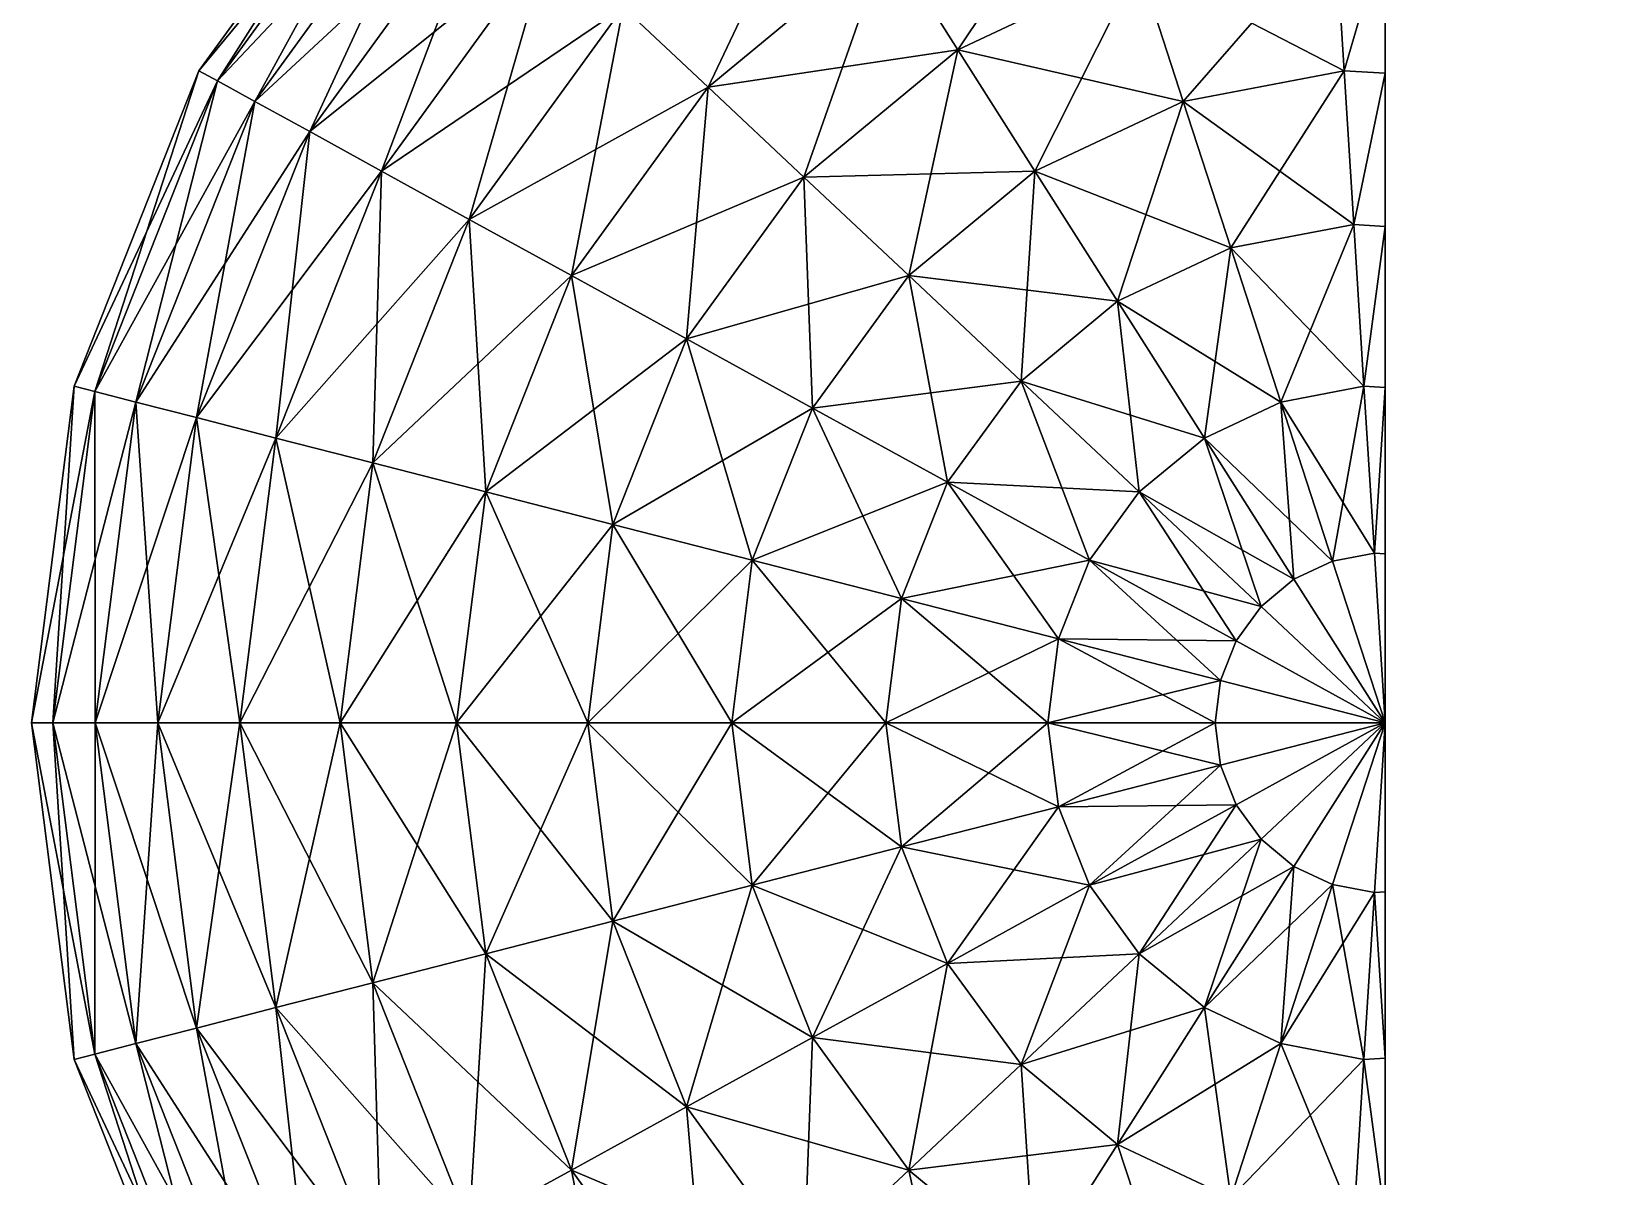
# Model space of a CAD drawing. Extents: x -50 to 50, y -156 to 3.
# Drawn here: x -49.97 to -32.56, y -46.79 to -34.13 of the extents above; entities that cross this region are included whole.
import ezdxf

# ---------------------------------------------------------------- set-up
doc = ezdxf.new("R2010")
doc.units = 0
doc.linetypes.add('SOLIDLINE', pattern=[0])
doc.layers.add('hull__2', color=14, linetype='SOLIDLINE')
doc.layers.add('polysurface8_polysurface11__2', color=14, linetype='SOLIDLINE')

msp = doc.modelspace()

# ---------------------------------------------------------------- linework, layer by layer
at = {"layer": 'hull__2', "color": 14}
for points in [[(-30, -144, 40), (-30, -6, 40), (-35, 0, 40), (-35, -150, 40)], [(35, 0), (35, -150), (-35, -150), (-35, 0)], [(-35, -150), (-35, -69.3826, 4.62588), (-35, -14.1605, 4.62588), (-35, 0)], [(-35, -69.3826, 36), (-35, -150, 40), (-35, 0, 40), (-35, -14.1605, 36)]]:
    msp.add_3dface(points, dxfattribs=at)
at = {"layer": 'polysurface8_polysurface11__2', "color": 14}
for points in [[(-35, -14.1605, 36), (-35, -41.7716, 35.3129), (-35, -69.3825, 36)], [(-35, -14.1605, 36), (-35, -39.9027, 35.1947), (-35, -41.7716, 35.3129)], [(-35, -14.1605, 36), (-35, -38.0633, 34.8417), (-35, -39.9027, 35.1947)], [(-35, -14.1605, 36), (-35, -36.2824, 34.2596), (-35, -38.0633, 34.8417)], [(-35, -14.1605, 36), (-35, -34.5881, 33.4575), (-35, -36.2824, 34.2596)], [(-35, -14.1605, 36), (-35, -33.007, 32.4482), (-35, -34.5881, 33.4575)], [(-35, -14.1605, 4.62594), (-35, -34.5881, 7.16834), (-35, -33.007, 8.17769)], [(-35, -14.1605, 4.62594), (-35, -36.2824, 6.3663), (-35, -34.5881, 7.16834)], [(-35, -14.1605, 4.62594), (-35, -38.0633, 5.7842), (-35, -36.2824, 6.3663)], [(-35, -41.7716, 5.31294), (-35, -14.1605, 4.62594), (-35, -69.3825, 4.62594)], [(-35, -39.9027, 5.43122), (-35, -14.1605, 4.62594), (-35, -41.7716, 5.31294)], [(-35, -38.0633, 5.7842), (-35, -14.1605, 4.62594), (-35, -39.9027, 5.43122)], [(-45.913, -31.5236, 19.3711), (-47.9118, -34.6733, 17.5022), (-48.1187, -34.5595, 19.3711)], [(-48.1187, -34.5595, 19.3711), (-45.913, -31.5236, 21.2548), (-45.913, -31.5236, 19.3711)], [(-48.1187, -34.5595, 21.2548), (-45.913, -31.5236, 21.2548), (-48.1187, -34.5595, 19.3711)], [(-48.1187, -34.5595, 21.2548), (-45.7409, -31.6852, 23.1237), (-45.913, -31.5236, 21.2548)], [(-47.9118, -34.6733, 17.5022), (-45.913, -31.5236, 19.3711), (-45.7409, -31.6852, 17.5022)], [(-47.9118, -34.6733, 23.1237), (-45.7409, -31.6852, 23.1237), (-48.1187, -34.5595, 21.2548)], [(-45.7409, -31.6852, 17.5022), (-47.5013, -34.899, 15.6777), (-47.9118, -34.6733, 17.5022)], [(-47.9118, -34.6733, 23.1237), (-45.3994, -32.0059, 24.9482), (-45.7409, -31.6852, 23.1237)], [(-47.5013, -34.899, 15.6777), (-45.7409, -31.6852, 17.5022), (-45.3994, -32.0059, 15.6777)], [(-47.5013, -34.899, 24.9482), (-45.3994, -32.0059, 24.9482), (-47.9118, -34.6733, 23.1237)], [(-45.3994, -32.0059, 15.6777), (-46.8936, -35.233, 13.9263), (-47.5013, -34.899, 15.6777)], [(-47.5013, -34.899, 24.9482), (-44.8939, -32.4806, 26.6996), (-45.3994, -32.0059, 24.9482)], [(-46.8936, -35.233, 13.9263), (-45.3994, -32.0059, 15.6777), (-44.8939, -32.4806, 13.9263)], [(-41.1929, -32.0131, 10.7516), (-42.4852, -34.7425, 9.37842), (-43.4252, -33.8598, 10.7516)], [(-42.4852, -34.7425, 9.37842), (-41.1929, -32.0131, 10.7516), (-40.502, -33.1018, 9.37842)], [(-38.1731, -32.0059, 9.37842), (-39.7243, -34.3273, 8.17769), (-40.502, -33.1018, 9.37842)], [(-39.7243, -34.3273, 8.17769), (-38.1731, -32.0059, 9.37842), (-37.7245, -33.3863, 8.17769)], [(-46.8936, -35.233, 26.6996), (-44.8939, -32.4806, 26.6996), (-47.5013, -34.899, 24.9482)], [(-44.8939, -32.4806, 13.9263), (-46.0984, -35.6702, 12.2755), (-46.8936, -35.233, 13.9263)], [(-46.8936, -35.233, 26.6996), (-44.2323, -33.1018, 28.3503), (-44.8939, -32.4806, 26.6996)], [(-46.0984, -35.6702, 12.2755), (-44.8939, -32.4806, 13.9263), (-44.2323, -33.1018, 12.2755)], [(-37.7245, -33.3863, 32.4482), (-35.4537, -34.5595, 33.4575), (-35.5536, -32.9722, 32.4482)], [(-35.5536, -32.9722, 8.17769), (-37.2331, -34.899, 7.16834), (-37.7245, -33.3863, 8.17769)], [(-37.2331, -34.899, 7.16834), (-35.5536, -32.9722, 8.17769), (-35.4537, -34.5595, 7.16834)], [(-35.4537, -34.5595, 33.4575), (-35, -33.007, 32.4482), (-35.5536, -32.9722, 32.4482)], [(-35, -33.007, 8.17769), (-35.4537, -34.5595, 7.16834), (-35.5536, -32.9722, 8.17769)], [(-35.4537, -34.5595, 33.4575), (-35, -34.5881, 33.4575), (-35, -33.007, 32.4482)], [(-35.4537, -34.5595, 7.16834), (-35, -33.007, 8.17769), (-35, -34.5881, 7.16834)], [(-46.0984, -35.6702, 28.3503), (-44.2323, -33.1018, 28.3503), (-46.8936, -35.233, 26.6996)], [(-44.2323, -33.1018, 12.2755), (-45.1281, -36.2036, 10.7516), (-46.0984, -35.6702, 12.2755)], [(-46.0984, -35.6702, 28.3503), (-43.4252, -33.8598, 29.8743), (-44.2323, -33.1018, 28.3503)], [(-45.1281, -36.2036, 10.7516), (-44.2323, -33.1018, 12.2755), (-43.4252, -33.8598, 10.7516)], [(-42.4852, -34.7425, 31.2475), (-40.502, -33.1018, 31.2475), (-43.4252, -33.8598, 29.8743)], [(-40.502, -33.1018, 9.37842), (-41.4272, -35.7361, 8.17769), (-42.4852, -34.7425, 9.37842)], [(-42.4852, -34.7425, 31.2475), (-39.7243, -34.3273, 32.4482), (-40.502, -33.1018, 31.2475)], [(-41.4272, -35.7361, 8.17769), (-40.502, -33.1018, 9.37842), (-39.7243, -34.3273, 8.17769)], [(-39.7243, -34.3273, 32.4482), (-37.7245, -33.3863, 32.4482), (-40.502, -33.1018, 31.2475)], [(-39.7243, -34.3273, 32.4482), (-37.2331, -34.899, 33.4575), (-37.7245, -33.3863, 32.4482)], [(-37.7245, -33.3863, 8.17769), (-38.8721, -35.6702, 7.16834), (-39.7243, -34.3273, 8.17769)], [(-38.8721, -35.6702, 7.16834), (-37.7245, -33.3863, 8.17769), (-37.2331, -34.899, 7.16834)], [(-37.2331, -34.899, 33.4575), (-35.4537, -34.5595, 33.4575), (-37.7245, -33.3863, 32.4482)], [(-45.1281, -36.2036, 29.8743), (-43.4252, -33.8598, 29.8743), (-46.0984, -35.6702, 28.3503)], [(-43.4252, -33.8598, 10.7516), (-43.9981, -36.8248, 9.37842), (-45.1281, -36.2036, 10.7516)], [(-45.1281, -36.2036, 29.8743), (-42.4852, -34.7425, 31.2475), (-43.4252, -33.8598, 29.8743)], [(-43.9981, -36.8248, 9.37842), (-43.4252, -33.8598, 10.7516), (-42.4852, -34.7425, 9.37842)], [(-41.4272, -35.7361, 32.4482), (-39.7243, -34.3273, 32.4482), (-42.4852, -34.7425, 31.2475)], [(-41.4272, -35.7361, 32.4482), (-38.8721, -35.6702, 33.4575), (-39.7243, -34.3273, 32.4482)], [(-39.7243, -34.3273, 8.17769), (-40.2678, -36.8248, 7.16834), (-41.4272, -35.7361, 8.17769)], [(-40.2678, -36.8248, 7.16834), (-39.7243, -34.3273, 8.17769), (-38.8721, -35.6702, 7.16834)], [(-38.8721, -35.6702, 33.4575), (-37.2331, -34.899, 33.4575), (-39.7243, -34.3273, 32.4482)], [(-48.1187, -34.5595, 19.3711), (-49.2714, -38.1073, 17.5022), (-49.5001, -38.0486, 19.3711)], [(-49.5001, -38.0486, 19.3711), (-48.1187, -34.5595, 21.2548), (-48.1187, -34.5595, 19.3711)], [(-49.5001, -38.0486, 21.2548), (-48.1187, -34.5595, 21.2548), (-49.5001, -38.0486, 19.3711)], [(-49.5001, -38.0486, 21.2548), (-47.9118, -34.6733, 23.1237), (-48.1187, -34.5595, 21.2548)], [(-49.2714, -38.1073, 17.5022), (-48.1187, -34.5595, 19.3711), (-47.9118, -34.6733, 17.5022)], [(-37.2331, -34.899, 33.4575), (-35.3467, -36.2606, 34.2596), (-35.4537, -34.5595, 33.4575)], [(-35.4537, -34.5595, 7.16834), (-36.7064, -36.52, 6.3663), (-37.2331, -34.899, 7.16834)], [(-36.7064, -36.52, 6.3663), (-35.4537, -34.5595, 7.16834), (-35.3467, -36.2606, 6.3663)], [(-35.3467, -36.2606, 34.2596), (-35, -34.5881, 33.4575), (-35.4537, -34.5595, 33.4575)], [(-35, -34.5881, 7.16834), (-35.3467, -36.2606, 6.3663), (-35.4537, -34.5595, 7.16834)], [(-35.3467, -36.2606, 34.2596), (-35, -36.2824, 34.2596), (-35, -34.5881, 33.4575)], [(-35.3467, -36.2606, 6.3663), (-35, -34.5881, 7.16834), (-35, -36.2824, 6.3663)], [(-49.2714, -38.1073, 23.1237), (-47.9118, -34.6733, 23.1237), (-49.5001, -38.0486, 21.2548)], [(-47.9118, -34.6733, 17.5022), (-48.8177, -38.2238, 15.6777), (-49.2714, -38.1073, 17.5022)], [(-49.2714, -38.1073, 23.1237), (-47.5013, -34.899, 24.9482), (-47.9118, -34.6733, 23.1237)], [(-48.8177, -38.2238, 15.6777), (-47.9118, -34.6733, 17.5022), (-47.5013, -34.899, 15.6777)], [(-43.9981, -36.8248, 31.2475), (-42.4852, -34.7425, 31.2475), (-45.1281, -36.2036, 29.8743)], [(-42.4852, -34.7425, 9.37842), (-42.7262, -37.5241, 8.17769), (-43.9981, -36.8248, 9.37842)], [(-43.9981, -36.8248, 31.2475), (-41.4272, -35.7361, 32.4482), (-42.4852, -34.7425, 31.2475)], [(-42.7262, -37.5241, 8.17769), (-42.4852, -34.7425, 9.37842), (-41.4272, -35.7361, 8.17769)], [(-48.8177, -38.2238, 24.9482), (-47.5013, -34.899, 24.9482), (-49.2714, -38.1073, 23.1237)], [(-47.5013, -34.899, 15.6777), (-48.146, -38.3963, 13.9263), (-48.8177, -38.2238, 15.6777)], [(-48.8177, -38.2238, 24.9482), (-46.8936, -35.233, 26.6996), (-47.5013, -34.899, 24.9482)], [(-48.146, -38.3963, 13.9263), (-47.5013, -34.899, 15.6777), (-46.8936, -35.233, 13.9263)], [(-38.8721, -35.6702, 33.4575), (-36.7064, -36.52, 34.2596), (-37.2331, -34.899, 33.4575)], [(-37.2331, -34.899, 7.16834), (-37.9588, -37.1093, 6.3663), (-38.8721, -35.6702, 7.16834)], [(-37.9588, -37.1093, 6.3663), (-37.2331, -34.899, 7.16834), (-36.7064, -36.52, 6.3663)], [(-36.7064, -36.52, 34.2596), (-35.3467, -36.2606, 34.2596), (-37.2331, -34.899, 33.4575)], [(-48.146, -38.3963, 26.6996), (-46.8936, -35.233, 26.6996), (-48.8177, -38.2238, 24.9482)], [(-46.8936, -35.233, 13.9263), (-47.267, -38.6219, 12.2755), (-48.146, -38.3963, 13.9263)], [(-48.146, -38.3963, 26.6996), (-46.0984, -35.6702, 28.3503), (-46.8936, -35.233, 26.6996)], [(-47.267, -38.6219, 12.2755), (-46.8936, -35.233, 13.9263), (-46.0984, -35.6702, 12.2755)], [(-47.267, -38.6219, 28.3503), (-46.0984, -35.6702, 28.3503), (-48.146, -38.3963, 26.6996)], [(-46.0984, -35.6702, 12.2755), (-46.1946, -38.8973, 10.7516), (-47.267, -38.6219, 12.2755)], [(-47.267, -38.6219, 28.3503), (-45.1281, -36.2036, 29.8743), (-46.0984, -35.6702, 28.3503)], [(-46.1946, -38.8973, 10.7516), (-46.0984, -35.6702, 12.2755), (-45.1281, -36.2036, 10.7516)], [(-40.2678, -36.8248, 33.4575), (-38.8721, -35.6702, 33.4575), (-41.4272, -35.7361, 32.4482)], [(-40.2678, -36.8248, 33.4575), (-37.9588, -37.1093, 34.2596), (-38.8721, -35.6702, 33.4575)], [(-38.8721, -35.6702, 7.16834), (-39.0253, -37.9916, 6.3663), (-40.2678, -36.8248, 7.16834)], [(-39.0253, -37.9916, 6.3663), (-38.8721, -35.6702, 7.16834), (-37.9588, -37.1093, 6.3663)], [(-37.9588, -37.1093, 34.2596), (-36.7064, -36.52, 34.2596), (-38.8721, -35.6702, 33.4575)], [(-42.7262, -37.5241, 32.4482), (-41.4272, -35.7361, 32.4482), (-43.9981, -36.8248, 31.2475)], [(-42.7262, -37.5241, 32.4482), (-40.2678, -36.8248, 33.4575), (-41.4272, -35.7361, 32.4482)], [(-41.4272, -35.7361, 8.17769), (-41.3325, -38.2903, 7.16834), (-42.7262, -37.5241, 8.17769)], [(-41.3325, -38.2903, 7.16834), (-41.4272, -35.7361, 8.17769), (-40.2678, -36.8248, 7.16834)], [(-46.1946, -38.8973, 29.8743), (-45.1281, -36.2036, 29.8743), (-47.267, -38.6219, 28.3503)], [(-45.1281, -36.2036, 10.7516), (-44.9456, -39.218, 9.37842), (-46.1946, -38.8973, 10.7516)], [(-46.1946, -38.8973, 29.8743), (-43.9981, -36.8248, 31.2475), (-45.1281, -36.2036, 29.8743)], [(-44.9456, -39.218, 9.37842), (-45.1281, -36.2036, 10.7516), (-43.9981, -36.8248, 9.37842)], [(-36.7064, -36.52, 34.2596), (-35.2342, -38.0486, 34.8417), (-35.3467, -36.2606, 34.2596)], [(-35.3467, -36.2606, 6.3663), (-36.1527, -38.2238, 5.7842), (-36.7064, -36.52, 6.3663)], [(-36.1527, -38.2238, 5.7842), (-35.3467, -36.2606, 6.3663), (-35.2342, -38.0486, 5.7842)], [(-35.2342, -38.0486, 34.8417), (-35, -36.2824, 34.2596), (-35.3467, -36.2606, 34.2596)], [(-35, -36.2824, 6.3663), (-35.2342, -38.0486, 5.7842), (-35.3467, -36.2606, 6.3663)], [(-35.2342, -38.0486, 34.8417), (-35, -38.0633, 34.8417), (-35, -36.2824, 34.2596)], [(-35.2342, -38.0486, 5.7842), (-35, -36.2824, 6.3663), (-35, -38.0633, 5.7842)], [(-37.9588, -37.1093, 34.2596), (-36.1527, -38.2238, 34.8417), (-36.7064, -36.52, 34.2596)], [(-36.7064, -36.52, 6.3663), (-36.9988, -38.6219, 5.7842), (-37.9588, -37.1093, 6.3663)], [(-36.9988, -38.6219, 5.7842), (-36.7064, -36.52, 6.3663), (-36.1527, -38.2238, 5.7842)], [(-36.1527, -38.2238, 34.8417), (-35.2342, -38.0486, 34.8417), (-36.7064, -36.52, 34.2596)], [(-44.9456, -39.218, 31.2475), (-43.9981, -36.8248, 31.2475), (-46.1946, -38.8973, 29.8743)], [(-43.9981, -36.8248, 9.37842), (-43.5398, -39.5789, 8.17769), (-44.9456, -39.218, 9.37842)], [(-44.9456, -39.218, 31.2475), (-42.7262, -37.5241, 32.4482), (-43.9981, -36.8248, 31.2475)], [(-43.5398, -39.5789, 8.17769), (-43.9981, -36.8248, 9.37842), (-42.7262, -37.5241, 8.17769)], [(-41.3325, -38.2903, 33.4575), (-40.2678, -36.8248, 33.4575), (-42.7262, -37.5241, 32.4482)], [(-41.3325, -38.2903, 33.4575), (-39.0253, -37.9916, 34.2596), (-40.2678, -36.8248, 33.4575)], [(-40.2678, -36.8248, 7.16834), (-39.8389, -39.1114, 6.3663), (-41.3325, -38.2903, 7.16834)], [(-39.8389, -39.1114, 6.3663), (-40.2678, -36.8248, 7.16834), (-39.0253, -37.9916, 6.3663)], [(-39.0253, -37.9916, 34.2596), (-37.9588, -37.1093, 34.2596), (-40.2678, -36.8248, 33.4575)], [(-39.0253, -37.9916, 34.2596), (-36.9988, -38.6219, 34.8417), (-37.9588, -37.1093, 34.2596)], [(-37.9588, -37.1093, 6.3663), (-37.7193, -39.218, 5.7842), (-39.0253, -37.9916, 6.3663)], [(-37.7193, -39.218, 5.7842), (-37.9588, -37.1093, 6.3663), (-36.9988, -38.6219, 5.7842)], [(-36.9988, -38.6219, 34.8417), (-36.1527, -38.2238, 34.8417), (-37.9588, -37.1093, 34.2596)], [(-43.5398, -39.5789, 32.4482), (-42.7262, -37.5241, 32.4482), (-44.9456, -39.218, 31.2475)], [(-43.5398, -39.5789, 32.4482), (-41.3325, -38.2903, 33.4575), (-42.7262, -37.5241, 32.4482)], [(-42.7262, -37.5241, 8.17769), (-41.9993, -39.9745, 7.16834), (-43.5398, -39.5789, 8.17769)], [(-41.9993, -39.9745, 7.16834), (-42.7262, -37.5241, 8.17769), (-41.3325, -38.2903, 7.16834)], [(-49.5001, -38.0486, 19.3711), (-49.7343, -41.7716, 17.5022), (-49.9704, -41.7716, 19.3711)], [(-49.9704, -41.7716, 19.3711), (-49.5001, -38.0486, 21.2548), (-49.5001, -38.0486, 19.3711)], [(-49.9704, -41.7716, 21.2548), (-49.5001, -38.0486, 21.2548), (-49.9704, -41.7716, 19.3711)], [(-49.9704, -41.7716, 21.2548), (-49.2714, -38.1073, 23.1237), (-49.5001, -38.0486, 21.2548)], [(-49.7343, -41.7716, 23.1237), (-49.2714, -38.1073, 23.1237), (-49.9704, -41.7716, 21.2548)], [(-49.7343, -41.7716, 17.5022), (-49.5001, -38.0486, 19.3711), (-49.2714, -38.1073, 17.5022)], [(-49.2714, -38.1073, 17.5022), (-49.2658, -41.7716, 15.6777), (-49.7343, -41.7716, 17.5022)], [(-49.7343, -41.7716, 23.1237), (-48.8177, -38.2238, 24.9482), (-49.2714, -38.1073, 23.1237)], [(-49.2658, -41.7716, 15.6777), (-49.2714, -38.1073, 17.5022), (-48.8177, -38.2238, 15.6777)], [(-39.8389, -39.1114, 34.2596), (-39.0253, -37.9916, 34.2596), (-41.3325, -38.2903, 33.4575)], [(-39.8389, -39.1114, 34.2596), (-37.7193, -39.218, 34.8417), (-39.0253, -37.9916, 34.2596)], [(-39.0253, -37.9916, 6.3663), (-38.2689, -39.9745, 5.7842), (-39.8389, -39.1114, 6.3663)], [(-38.2689, -39.9745, 5.7842), (-39.0253, -37.9916, 6.3663), (-37.7193, -39.218, 5.7842)], [(-37.7193, -39.218, 34.8417), (-36.9988, -38.6219, 34.8417), (-39.0253, -37.9916, 34.2596)], [(-36.1527, -38.2238, 34.8417), (-35.118, -39.8953, 35.1947), (-35.2342, -38.0486, 34.8417)], [(-35.2342, -38.0486, 5.7842), (-35.581, -39.9836, 5.43122), (-36.1527, -38.2238, 5.7842)], [(-35.581, -39.9836, 5.43122), (-35.2342, -38.0486, 5.7842), (-35.118, -39.8953, 5.43122)], [(-35.118, -39.8953, 35.1947), (-35, -38.0633, 34.8417), (-35.2342, -38.0486, 34.8417)], [(-35, -38.0633, 5.7842), (-35.118, -39.8953, 5.43122), (-35.2342, -38.0486, 5.7842)], [(-35.118, -39.8953, 35.1947), (-35, -39.9027, 35.1947), (-35, -38.0633, 34.8417)], [(-35.118, -39.8953, 5.43122), (-35, -38.0633, 5.7842), (-35, -39.9027, 5.43122)], [(-49.2658, -41.7716, 24.9482), (-48.8177, -38.2238, 24.9482), (-49.7343, -41.7716, 23.1237)], [(-48.8177, -38.2238, 15.6777), (-48.5724, -41.7716, 13.9263), (-49.2658, -41.7716, 15.6777)], [(-49.2658, -41.7716, 24.9482), (-48.146, -38.3963, 26.6996), (-48.8177, -38.2238, 24.9482)], [(-48.5724, -41.7716, 13.9263), (-48.8177, -38.2238, 15.6777), (-48.146, -38.3963, 13.9263)], [(-41.9993, -39.9745, 33.4575), (-41.3325, -38.2903, 33.4575), (-43.5398, -39.5789, 32.4482)], [(-41.9993, -39.9745, 33.4575), (-39.8389, -39.1114, 34.2596), (-41.3325, -38.2903, 33.4575)], [(-41.3325, -38.2903, 7.16834), (-40.3484, -40.3983, 6.3663), (-41.9993, -39.9745, 7.16834)], [(-40.3484, -40.3983, 6.3663), (-41.3325, -38.2903, 7.16834), (-39.8389, -39.1114, 6.3663)], [(-36.9988, -38.6219, 34.8417), (-35.581, -39.9836, 35.1947), (-36.1527, -38.2238, 34.8417)], [(-36.1527, -38.2238, 5.7842), (-36.0074, -40.1842, 5.43122), (-36.9988, -38.6219, 5.7842)], [(-36.0074, -40.1842, 5.43122), (-36.1527, -38.2238, 5.7842), (-35.581, -39.9836, 5.43122)], [(-35.581, -39.9836, 35.1947), (-35.118, -39.8953, 35.1947), (-36.1527, -38.2238, 34.8417)], [(-48.5724, -41.7716, 26.6996), (-48.146, -38.3963, 26.6996), (-49.2658, -41.7716, 24.9482)], [(-48.146, -38.3963, 13.9263), (-47.6649, -41.7716, 12.2755), (-48.5724, -41.7716, 13.9263)], [(-48.5724, -41.7716, 26.6996), (-47.267, -38.6219, 28.3503), (-48.146, -38.3963, 26.6996)], [(-47.6649, -41.7716, 12.2755), (-48.146, -38.3963, 13.9263), (-47.267, -38.6219, 12.2755)], [(-47.6649, -41.7716, 28.3503), (-47.267, -38.6219, 28.3503), (-48.5724, -41.7716, 26.6996)], [(-47.267, -38.6219, 12.2755), (-46.5577, -41.7716, 10.7516), (-47.6649, -41.7716, 12.2755)], [(-47.6649, -41.7716, 28.3503), (-46.1946, -38.8973, 29.8743), (-47.267, -38.6219, 28.3503)], [(-46.5577, -41.7716, 10.7516), (-47.267, -38.6219, 12.2755), (-46.1946, -38.8973, 10.7516)], [(-37.7193, -39.218, 34.8417), (-36.0074, -40.1842, 35.1947), (-36.9988, -38.6219, 34.8417)], [(-36.9988, -38.6219, 5.7842), (-36.3705, -40.4846, 5.43122), (-37.7193, -39.218, 5.7842)], [(-36.3705, -40.4846, 5.43122), (-36.9988, -38.6219, 5.7842), (-36.0074, -40.1842, 5.43122)], [(-36.0074, -40.1842, 35.1947), (-35.581, -39.9836, 35.1947), (-36.9988, -38.6219, 34.8417)], [(-46.5577, -41.7716, 29.8743), (-46.1946, -38.8973, 29.8743), (-47.6649, -41.7716, 28.3503)], [(-46.1946, -38.8973, 10.7516), (-45.2682, -41.7716, 9.37842), (-46.5577, -41.7716, 10.7516)], [(-46.5577, -41.7716, 29.8743), (-44.9456, -39.218, 31.2475), (-46.1946, -38.8973, 29.8743)], [(-45.2682, -41.7716, 9.37842), (-46.1946, -38.8973, 10.7516), (-44.9456, -39.218, 9.37842)], [(-40.3484, -40.3983, 34.2596), (-39.8389, -39.1114, 34.2596), (-41.9993, -39.9745, 33.4575)], [(-40.3484, -40.3983, 34.2596), (-38.2689, -39.9745, 34.8417), (-39.8389, -39.1114, 34.2596)], [(-39.8389, -39.1114, 6.3663), (-38.6132, -40.8439, 5.7842), (-40.3484, -40.3983, 6.3663)], [(-38.6132, -40.8439, 5.7842), (-39.8389, -39.1114, 6.3663), (-38.2689, -39.9745, 5.7842)], [(-38.2689, -39.9745, 34.8417), (-37.7193, -39.218, 34.8417), (-39.8389, -39.1114, 34.2596)], [(-45.2682, -41.7716, 31.2475), (-44.9456, -39.218, 31.2475), (-46.5577, -41.7716, 29.8743)], [(-44.9456, -39.218, 9.37842), (-43.8168, -41.7716, 8.17769), (-45.2682, -41.7716, 9.37842)], [(-45.2682, -41.7716, 31.2475), (-43.5398, -39.5789, 32.4482), (-44.9456, -39.218, 31.2475)], [(-43.8168, -41.7716, 8.17769), (-44.9456, -39.218, 9.37842), (-43.5398, -39.5789, 8.17769)], [(-38.2689, -39.9745, 34.8417), (-36.3705, -40.4846, 35.1947), (-37.7193, -39.218, 34.8417)], [(-37.7193, -39.218, 5.7842), (-36.6475, -40.8659, 5.43122), (-38.2689, -39.9745, 5.7842)], [(-36.6475, -40.8659, 5.43122), (-37.7193, -39.218, 5.7842), (-36.3705, -40.4846, 5.43122)], [(-36.3705, -40.4846, 35.1947), (-36.0074, -40.1842, 35.1947), (-37.7193, -39.218, 34.8417)], [(-43.8168, -41.7716, 32.4482), (-43.5398, -39.5789, 32.4482), (-45.2682, -41.7716, 31.2475)], [(-43.8168, -41.7716, 32.4482), (-41.9993, -39.9745, 33.4575), (-43.5398, -39.5789, 32.4482)], [(-43.5398, -39.5789, 8.17769), (-42.2263, -41.7716, 7.16834), (-43.8168, -41.7716, 8.17769)], [(-42.2263, -41.7716, 7.16834), (-43.5398, -39.5789, 8.17769), (-41.9993, -39.9745, 7.16834)], [(-42.2263, -41.7716, 33.4575), (-41.9993, -39.9745, 33.4575), (-43.8168, -41.7716, 32.4482)], [(-42.2263, -41.7716, 33.4575), (-40.3484, -40.3983, 34.2596), (-41.9993, -39.9745, 33.4575)], [(-41.9993, -39.9745, 7.16834), (-40.5219, -41.7716, 6.3663), (-42.2263, -41.7716, 7.16834)], [(-40.5219, -41.7716, 6.3663), (-41.9993, -39.9745, 7.16834), (-40.3484, -40.3983, 6.3663)], [(-38.6132, -40.8439, 34.8417), (-38.2689, -39.9745, 34.8417), (-40.3484, -40.3983, 34.2596)], [(-38.6132, -40.8439, 34.8417), (-36.6475, -40.8659, 35.1947), (-38.2689, -39.9745, 34.8417)], [(-38.2689, -39.9745, 5.7842), (-36.8209, -41.304, 5.43122), (-38.6132, -40.8439, 5.7842)], [(-36.8209, -41.304, 5.43122), (-38.2689, -39.9745, 5.7842), (-36.6475, -40.8659, 5.43122)], [(-36.6475, -40.8659, 35.1947), (-36.3705, -40.4846, 35.1947), (-38.2689, -39.9745, 34.8417)], [(-36.0074, -40.1842, 35.1947), (-35, -41.7716, 35.3129), (-35.581, -39.9836, 35.1947)], [(-35.581, -39.9836, 5.43122), (-35, -41.7716, 5.31294), (-36.0074, -40.1842, 5.43122)], [(-35.581, -39.9836, 35.1947), (-35, -41.7716, 35.3129), (-35.118, -39.8953, 35.1947)], [(-35.118, -39.8953, 5.43122), (-35, -41.7716, 5.31294), (-35.581, -39.9836, 5.43122)], [(-35.118, -39.8953, 35.1947), (-35, -41.7716, 35.3129), (-35, -39.9027, 35.1947)], [(-35.118, -39.8953, 5.43122), (-35, -39.9027, 5.43122), (-35, -41.7716, 5.31294)], [(-36.3705, -40.4846, 35.1947), (-35, -41.7716, 35.3129), (-36.0074, -40.1842, 35.1947)], [(-36.0074, -40.1842, 5.43122), (-35, -41.7716, 5.31294), (-36.3705, -40.4846, 5.43122)], [(-40.5219, -41.7716, 34.2596), (-40.3484, -40.3983, 34.2596), (-42.2263, -41.7716, 33.4575)], [(-40.5219, -41.7716, 34.2596), (-38.6132, -40.8439, 34.8417), (-40.3484, -40.3983, 34.2596)], [(-40.3484, -40.3983, 6.3663), (-38.7303, -41.7716, 5.7842), (-40.5219, -41.7716, 6.3663)], [(-38.7303, -41.7716, 5.7842), (-40.3484, -40.3983, 6.3663), (-38.6132, -40.8439, 5.7842)], [(-36.6475, -40.8659, 35.1947), (-35, -41.7716, 35.3129), (-36.3705, -40.4846, 35.1947)], [(-36.3705, -40.4846, 5.43122), (-35, -41.7716, 5.31294), (-36.6475, -40.8659, 5.43122)], [(-38.7303, -41.7716, 34.8417), (-38.6132, -40.8439, 34.8417), (-40.5219, -41.7716, 34.2596)], [(-38.7303, -41.7716, 34.8417), (-36.8209, -41.304, 35.1947), (-38.6132, -40.8439, 34.8417)], [(-38.6132, -40.8439, 5.7842), (-36.88, -41.7716, 5.43122), (-38.7303, -41.7716, 5.7842)], [(-36.88, -41.7716, 5.43122), (-38.6132, -40.8439, 5.7842), (-36.8209, -41.304, 5.43122)], [(-36.8209, -41.304, 35.1947), (-36.6475, -40.8659, 35.1947), (-38.6132, -40.8439, 34.8417)], [(-36.8209, -41.304, 35.1947), (-35, -41.7716, 35.3129), (-36.6475, -40.8659, 35.1947)], [(-36.6475, -40.8659, 5.43122), (-35, -41.7716, 5.31294), (-36.8209, -41.304, 5.43122)], [(-36.88, -41.7716, 35.1947), (-36.8209, -41.304, 35.1947), (-38.7303, -41.7716, 34.8417)], [(-36.88, -41.7716, 35.1947), (-35, -41.7716, 35.3129), (-36.8209, -41.304, 35.1947)], [(-36.8209, -41.304, 5.43122), (-35, -41.7716, 5.31294), (-36.88, -41.7716, 5.43122)], [(-49.5001, -45.4946, 21.2548), (-49.7343, -41.7716, 23.1237), (-49.9704, -41.7716, 21.2548)], [(-49.5001, -45.4946, 19.3711), (-49.9704, -41.7716, 21.2548), (-49.9704, -41.7716, 19.3711)], [(-49.5001, -45.4946, 21.2548), (-49.9704, -41.7716, 21.2548), (-49.5001, -45.4946, 19.3711)], [(-49.9704, -41.7716, 19.3711), (-49.2714, -45.4358, 17.5022), (-49.5001, -45.4946, 19.3711)], [(-49.2714, -45.4358, 17.5022), (-49.9704, -41.7716, 19.3711), (-49.7343, -41.7716, 17.5022)], [(-49.2714, -45.4358, 23.1237), (-49.2658, -41.7716, 24.9482), (-49.7343, -41.7716, 23.1237)], [(-49.2714, -45.4358, 23.1237), (-49.7343, -41.7716, 23.1237), (-49.5001, -45.4946, 21.2548)], [(-49.7343, -41.7716, 17.5022), (-48.8177, -45.3193, 15.6777), (-49.2714, -45.4358, 17.5022)], [(-48.8177, -45.3193, 15.6777), (-49.7343, -41.7716, 17.5022), (-49.2658, -41.7716, 15.6777)], [(-48.8177, -45.3193, 24.9482), (-49.2658, -41.7716, 24.9482), (-49.2714, -45.4358, 23.1237)], [(-48.8177, -45.3193, 24.9482), (-48.5724, -41.7716, 26.6996), (-49.2658, -41.7716, 24.9482)], [(-49.2658, -41.7716, 15.6777), (-48.146, -45.1469, 13.9263), (-48.8177, -45.3193, 15.6777)], [(-48.146, -45.1469, 13.9263), (-49.2658, -41.7716, 15.6777), (-48.5724, -41.7716, 13.9263)], [(-48.146, -45.1469, 26.6996), (-48.5724, -41.7716, 26.6996), (-48.8177, -45.3193, 24.9482)], [(-48.146, -45.1469, 26.6996), (-47.6649, -41.7716, 28.3503), (-48.5724, -41.7716, 26.6996)], [(-48.5724, -41.7716, 13.9263), (-47.267, -44.9212, 12.2755), (-48.146, -45.1469, 13.9263)], [(-47.267, -44.9212, 12.2755), (-48.5724, -41.7716, 13.9263), (-47.6649, -41.7716, 12.2755)], [(-47.267, -44.9212, 28.3503), (-47.6649, -41.7716, 28.3503), (-48.146, -45.1469, 26.6996)], [(-47.267, -44.9212, 28.3503), (-46.5577, -41.7716, 29.8743), (-47.6649, -41.7716, 28.3503)], [(-47.6649, -41.7716, 12.2755), (-46.1946, -44.6459, 10.7516), (-47.267, -44.9212, 12.2755)], [(-46.1946, -44.6459, 10.7516), (-47.6649, -41.7716, 12.2755), (-46.5577, -41.7716, 10.7516)], [(-46.1946, -44.6459, 29.8743), (-46.5577, -41.7716, 29.8743), (-47.267, -44.9212, 28.3503)], [(-46.1946, -44.6459, 29.8743), (-45.2682, -41.7716, 31.2475), (-46.5577, -41.7716, 29.8743)], [(-46.5577, -41.7716, 10.7516), (-44.9456, -44.3252, 9.37842), (-46.1946, -44.6459, 10.7516)], [(-44.9456, -44.3252, 9.37842), (-46.5577, -41.7716, 10.7516), (-45.2682, -41.7716, 9.37842)], [(-44.9456, -44.3252, 31.2475), (-45.2682, -41.7716, 31.2475), (-46.1946, -44.6459, 29.8743)], [(-44.9456, -44.3252, 31.2475), (-43.8168, -41.7716, 32.4482), (-45.2682, -41.7716, 31.2475)], [(-45.2682, -41.7716, 9.37842), (-43.5398, -43.9642, 8.17769), (-44.9456, -44.3252, 9.37842)], [(-43.5398, -43.9642, 8.17769), (-45.2682, -41.7716, 9.37842), (-43.8168, -41.7716, 8.17769)], [(-43.5398, -43.9642, 32.4482), (-43.8168, -41.7716, 32.4482), (-44.9456, -44.3252, 31.2475)], [(-43.5398, -43.9642, 32.4482), (-42.2263, -41.7716, 33.4575), (-43.8168, -41.7716, 32.4482)], [(-43.8168, -41.7716, 8.17769), (-41.9993, -43.5687, 7.16834), (-43.5398, -43.9642, 8.17769)], [(-41.9993, -43.5687, 7.16834), (-43.8168, -41.7716, 8.17769), (-42.2263, -41.7716, 7.16834)], [(-41.9993, -43.5687, 33.4575), (-42.2263, -41.7716, 33.4575), (-43.5398, -43.9642, 32.4482)], [(-41.9993, -43.5687, 33.4575), (-40.5219, -41.7716, 34.2596), (-42.2263, -41.7716, 33.4575)], [(-42.2263, -41.7716, 7.16834), (-40.3484, -43.1448, 6.3663), (-41.9993, -43.5687, 7.16834)], [(-40.3484, -43.1448, 6.3663), (-42.2263, -41.7716, 7.16834), (-40.5219, -41.7716, 6.3663)], [(-40.3484, -43.1448, 34.2596), (-40.5219, -41.7716, 34.2596), (-41.9993, -43.5687, 33.4575)], [(-40.3484, -43.1448, 34.2596), (-38.7303, -41.7716, 34.8417), (-40.5219, -41.7716, 34.2596)], [(-40.5219, -41.7716, 6.3663), (-38.6132, -42.6993, 5.7842), (-40.3484, -43.1448, 6.3663)], [(-38.6132, -42.6993, 5.7842), (-40.5219, -41.7716, 6.3663), (-38.7303, -41.7716, 5.7842)], [(-38.6132, -42.6993, 34.8417), (-38.7303, -41.7716, 34.8417), (-40.3484, -43.1448, 34.2596)], [(-38.6132, -42.6993, 34.8417), (-36.88, -41.7716, 35.1947), (-38.7303, -41.7716, 34.8417)], [(-38.7303, -41.7716, 5.7842), (-36.8209, -42.2391, 5.43122), (-38.6132, -42.6993, 5.7842)], [(-36.8209, -42.2391, 5.43122), (-38.7303, -41.7716, 5.7842), (-36.88, -41.7716, 5.43122)], [(-36.8209, -42.2391, 35.1947), (-36.88, -41.7716, 35.1947), (-38.6132, -42.6993, 34.8417)], [(-36.8209, -42.2391, 35.1947), (-35, -41.7716, 35.3129), (-36.88, -41.7716, 35.1947)], [(-36.88, -41.7716, 5.43122), (-35, -41.7716, 5.31294), (-36.8209, -42.2391, 5.43122)], [(-36.6475, -42.6773, 35.1947), (-35, -41.7716, 35.3129), (-36.8209, -42.2391, 35.1947)], [(-36.8209, -42.2391, 5.43122), (-35, -41.7716, 5.31294), (-36.6475, -42.6773, 5.43122)], [(-36.3705, -43.0585, 35.1947), (-35, -41.7716, 35.3129), (-36.6475, -42.6773, 35.1947)], [(-36.6475, -42.6773, 5.43122), (-35, -41.7716, 5.31294), (-36.3705, -43.0585, 5.43122)], [(-36.0074, -43.3589, 35.1947), (-35, -41.7716, 35.3129), (-36.3705, -43.0585, 35.1947)], [(-36.3705, -43.0585, 5.43122), (-35, -41.7716, 5.31294), (-36.0074, -43.3589, 5.43122)], [(-35.581, -43.5596, 35.1947), (-35, -41.7716, 35.3129), (-36.0074, -43.3589, 35.1947)], [(-36.0074, -43.3589, 5.43122), (-35, -41.7716, 5.31294), (-35.581, -43.5596, 5.43122)], [(-35.118, -43.6479, 35.1947), (-35, -41.7716, 35.3129), (-35.581, -43.5596, 35.1947)], [(-35.581, -43.5596, 5.43122), (-35, -41.7716, 5.31294), (-35.118, -43.6479, 5.43122)], [(-35.118, -43.6479, 35.1947), (-35, -43.6404, 35.1947), (-35, -41.7716, 35.3129)], [(-35.118, -43.6479, 5.43122), (-35, -41.7716, 5.31294), (-35, -43.6404, 5.43122)], [(-35, -69.3825, 36), (-35, -41.7716, 35.3129), (-35, -43.6404, 35.1947)], [(-35, -41.7716, 5.31294), (-35, -69.3825, 4.62594), (-35, -43.6404, 5.43122)], [(-38.2689, -43.5687, 34.8417), (-36.8209, -42.2391, 35.1947), (-38.6132, -42.6993, 34.8417)], [(-36.6475, -42.6773, 5.43122), (-38.6132, -42.6993, 5.7842), (-36.8209, -42.2391, 5.43122)], [(-36.6475, -42.6773, 35.1947), (-36.8209, -42.2391, 35.1947), (-38.2689, -43.5687, 34.8417)], [(-39.8389, -44.4318, 34.2596), (-38.6132, -42.6993, 34.8417), (-40.3484, -43.1448, 34.2596)], [(-38.2689, -43.5687, 5.7842), (-40.3484, -43.1448, 6.3663), (-38.6132, -42.6993, 5.7842)], [(-38.2689, -43.5687, 34.8417), (-38.6132, -42.6993, 34.8417), (-39.8389, -44.4318, 34.2596)], [(-38.6132, -42.6993, 5.7842), (-36.6475, -42.6773, 5.43122), (-38.2689, -43.5687, 5.7842)], [(-37.7193, -44.3252, 34.8417), (-36.6475, -42.6773, 35.1947), (-38.2689, -43.5687, 34.8417)], [(-36.3705, -43.0585, 5.43122), (-38.2689, -43.5687, 5.7842), (-36.6475, -42.6773, 5.43122)], [(-36.3705, -43.0585, 35.1947), (-36.6475, -42.6773, 35.1947), (-37.7193, -44.3252, 34.8417)], [(-41.3325, -45.2529, 33.4575), (-40.3484, -43.1448, 34.2596), (-41.9993, -43.5687, 33.4575)], [(-39.8389, -44.4318, 6.3663), (-41.9993, -43.5687, 7.16834), (-40.3484, -43.1448, 6.3663)], [(-39.8389, -44.4318, 34.2596), (-40.3484, -43.1448, 34.2596), (-41.3325, -45.2529, 33.4575)], [(-40.3484, -43.1448, 6.3663), (-38.2689, -43.5687, 5.7842), (-39.8389, -44.4318, 6.3663)], [(-38.2689, -43.5687, 5.7842), (-36.3705, -43.0585, 5.43122), (-37.7193, -44.3252, 5.7842)], [(-36.9988, -44.9212, 34.8417), (-36.3705, -43.0585, 35.1947), (-37.7193, -44.3252, 34.8417)], [(-36.0074, -43.3589, 5.43122), (-37.7193, -44.3252, 5.7842), (-36.3705, -43.0585, 5.43122)], [(-36.0074, -43.3589, 35.1947), (-36.3705, -43.0585, 35.1947), (-36.9988, -44.9212, 34.8417)], [(-37.7193, -44.3252, 5.7842), (-36.0074, -43.3589, 5.43122), (-36.9988, -44.9212, 5.7842)], [(-36.1527, -45.3193, 34.8417), (-36.0074, -43.3589, 35.1947), (-36.9988, -44.9212, 34.8417)], [(-35.581, -43.5596, 5.43122), (-36.9988, -44.9212, 5.7842), (-36.0074, -43.3589, 5.43122)], [(-35.581, -43.5596, 35.1947), (-36.0074, -43.3589, 35.1947), (-36.1527, -45.3193, 34.8417)], [(-42.7262, -46.0191, 32.4482), (-41.9993, -43.5687, 33.4575), (-43.5398, -43.9642, 32.4482)], [(-41.3325, -45.2529, 7.16834), (-43.5398, -43.9642, 8.17769), (-41.9993, -43.5687, 7.16834)], [(-41.3325, -45.2529, 33.4575), (-41.9993, -43.5687, 33.4575), (-42.7262, -46.0191, 32.4482)], [(-41.9993, -43.5687, 7.16834), (-39.8389, -44.4318, 6.3663), (-41.3325, -45.2529, 7.16834)], [(-39.0253, -45.5516, 34.2596), (-38.2689, -43.5687, 34.8417), (-39.8389, -44.4318, 34.2596)], [(-37.7193, -44.3252, 5.7842), (-39.8389, -44.4318, 6.3663), (-38.2689, -43.5687, 5.7842)], [(-37.7193, -44.3252, 34.8417), (-38.2689, -43.5687, 34.8417), (-39.0253, -45.5516, 34.2596)], [(-36.9988, -44.9212, 5.7842), (-35.581, -43.5596, 5.43122), (-36.1527, -45.3193, 5.7842)], [(-35.2342, -45.4946, 34.8417), (-35.581, -43.5596, 35.1947), (-36.1527, -45.3193, 34.8417)], [(-35.118, -43.6479, 5.43122), (-36.1527, -45.3193, 5.7842), (-35.581, -43.5596, 5.43122)], [(-36.1527, -45.3193, 5.7842), (-35.118, -43.6479, 5.43122), (-35.2342, -45.4946, 5.7842)], [(-35.118, -43.6479, 35.1947), (-35.581, -43.5596, 35.1947), (-35.2342, -45.4946, 34.8417)], [(-35, -45.4798, 34.8417), (-35.118, -43.6479, 35.1947), (-35.2342, -45.4946, 34.8417)], [(-35.118, -43.6479, 5.43122), (-35, -45.4798, 5.7842), (-35.2342, -45.4946, 5.7842)], [(-35.118, -43.6479, 35.1947), (-35, -45.4798, 34.8417), (-35, -43.6404, 35.1947)], [(-35.118, -43.6479, 5.43122), (-35, -43.6404, 5.43122), (-35, -45.4798, 5.7842)], [(-35, -69.3825, 36), (-35, -43.6404, 35.1947), (-35, -45.4798, 34.8417)], [(-35, -43.6404, 5.43122), (-35, -69.3825, 4.62594), (-35, -45.4798, 5.7842)], [(-43.9981, -46.7183, 31.2475), (-43.5398, -43.9642, 32.4482), (-44.9456, -44.3252, 31.2475)], [(-42.7262, -46.0191, 8.17769), (-44.9456, -44.3252, 9.37842), (-43.5398, -43.9642, 8.17769)], [(-42.7262, -46.0191, 32.4482), (-43.5398, -43.9642, 32.4482), (-43.9981, -46.7183, 31.2475)], [(-43.5398, -43.9642, 8.17769), (-41.3325, -45.2529, 7.16834), (-42.7262, -46.0191, 8.17769)], [(-45.1281, -47.3395, 29.8743), (-44.9456, -44.3252, 31.2475), (-46.1946, -44.6459, 29.8743)], [(-43.9981, -46.7183, 9.37842), (-46.1946, -44.6459, 10.7516), (-44.9456, -44.3252, 9.37842)], [(-43.9981, -46.7183, 31.2475), (-44.9456, -44.3252, 31.2475), (-45.1281, -47.3395, 29.8743)], [(-44.9456, -44.3252, 9.37842), (-42.7262, -46.0191, 8.17769), (-43.9981, -46.7183, 9.37842)], [(-39.8389, -44.4318, 6.3663), (-37.7193, -44.3252, 5.7842), (-39.0253, -45.5516, 6.3663)], [(-37.9588, -46.4338, 34.2596), (-37.7193, -44.3252, 34.8417), (-39.0253, -45.5516, 34.2596)], [(-36.9988, -44.9212, 5.7842), (-39.0253, -45.5516, 6.3663), (-37.7193, -44.3252, 5.7842)], [(-36.9988, -44.9212, 34.8417), (-37.7193, -44.3252, 34.8417), (-37.9588, -46.4338, 34.2596)], [(-40.2677, -46.7183, 33.4575), (-39.8389, -44.4318, 34.2596), (-41.3325, -45.2529, 33.4575)], [(-39.0253, -45.5516, 6.3663), (-41.3325, -45.2529, 7.16834), (-39.8389, -44.4318, 6.3663)], [(-39.0253, -45.5516, 34.2596), (-39.8389, -44.4318, 34.2596), (-40.2677, -46.7183, 33.4575)], [(-46.0984, -47.8729, 28.3503), (-46.1946, -44.6459, 29.8743), (-47.267, -44.9212, 28.3503)], [(-45.1281, -47.3395, 10.7516), (-47.267, -44.9212, 12.2755), (-46.1946, -44.6459, 10.7516)], [(-45.1281, -47.3395, 29.8743), (-46.1946, -44.6459, 29.8743), (-46.0984, -47.8729, 28.3503)], [(-46.1946, -44.6459, 10.7516), (-43.9981, -46.7183, 9.37842), (-45.1281, -47.3395, 10.7516)], [(-46.8936, -48.3101, 26.6996), (-47.267, -44.9212, 28.3503), (-48.146, -45.1469, 26.6996)], [(-46.0984, -47.8729, 12.2755), (-48.146, -45.1469, 13.9263), (-47.267, -44.9212, 12.2755)], [(-46.0984, -47.8729, 28.3503), (-47.267, -44.9212, 28.3503), (-46.8936, -48.3101, 26.6996)], [(-47.267, -44.9212, 12.2755), (-45.1281, -47.3395, 10.7516), (-46.0984, -47.8729, 12.2755)], [(-39.0253, -45.5516, 6.3663), (-36.9988, -44.9212, 5.7842), (-37.9588, -46.4338, 6.3663)], [(-36.7064, -47.0232, 34.2596), (-36.9988, -44.9212, 34.8417), (-37.9588, -46.4338, 34.2596)], [(-36.1527, -45.3193, 5.7842), (-37.9588, -46.4338, 6.3663), (-36.9988, -44.9212, 5.7842)], [(-36.1527, -45.3193, 34.8417), (-36.9988, -44.9212, 34.8417), (-36.7064, -47.0232, 34.2596)], [(-47.5013, -48.6442, 24.9482), (-48.146, -45.1469, 26.6996), (-48.8177, -45.3193, 24.9482)], [(-46.8936, -48.3101, 13.9263), (-48.8177, -45.3193, 15.6777), (-48.146, -45.1469, 13.9263)], [(-46.8936, -48.3101, 26.6996), (-48.146, -45.1469, 26.6996), (-47.5013, -48.6442, 24.9482)], [(-48.146, -45.1469, 13.9263), (-46.0984, -47.8729, 12.2755), (-46.8936, -48.3101, 13.9263)], [(-41.4272, -47.8071, 32.4482), (-41.3325, -45.2529, 33.4575), (-42.7262, -46.0191, 32.4482)], [(-40.2677, -46.7183, 7.16834), (-42.7262, -46.0191, 8.17769), (-41.3325, -45.2529, 7.16834)], [(-40.2677, -46.7183, 33.4575), (-41.3325, -45.2529, 33.4575), (-41.4272, -47.8071, 32.4482)], [(-41.3325, -45.2529, 7.16834), (-39.0253, -45.5516, 6.3663), (-40.2677, -46.7183, 7.16834)], [(-48.1187, -48.9836, 21.2548), (-49.2714, -45.4358, 23.1237), (-49.5001, -45.4946, 21.2548)], [(-47.9118, -48.8699, 17.5022), (-49.5001, -45.4946, 19.3711), (-49.2714, -45.4358, 17.5022)], [(-47.9118, -48.8699, 23.1237), (-48.8177, -45.3193, 24.9482), (-49.2714, -45.4358, 23.1237)], [(-47.5013, -48.6442, 15.6777), (-49.2714, -45.4358, 17.5022), (-48.8177, -45.3193, 15.6777)], [(-47.9118, -48.8699, 23.1237), (-49.2714, -45.4358, 23.1237), (-48.1187, -48.9836, 21.2548)], [(-49.2714, -45.4358, 17.5022), (-47.5013, -48.6442, 15.6777), (-47.9118, -48.8699, 17.5022)], [(-47.5013, -48.6442, 24.9482), (-48.8177, -45.3193, 24.9482), (-47.9118, -48.8699, 23.1237)], [(-48.8177, -45.3193, 15.6777), (-46.8936, -48.3101, 13.9263), (-47.5013, -48.6442, 15.6777)], [(-37.9588, -46.4338, 6.3663), (-36.1527, -45.3193, 5.7842), (-36.7064, -47.0232, 6.3663)], [(-35.3467, -47.2825, 34.2596), (-36.1527, -45.3193, 34.8417), (-36.7064, -47.0232, 34.2596)], [(-35.2342, -45.4946, 5.7842), (-36.7064, -47.0232, 6.3663), (-36.1527, -45.3193, 5.7842)], [(-35.2342, -45.4946, 34.8417), (-36.1527, -45.3193, 34.8417), (-35.3467, -47.2825, 34.2596)], [(-48.1187, -48.9836, 19.3711), (-49.5001, -45.4946, 21.2548), (-49.5001, -45.4946, 19.3711)], [(-48.1187, -48.9836, 21.2548), (-49.5001, -45.4946, 21.2548), (-48.1187, -48.9836, 19.3711)], [(-49.5001, -45.4946, 19.3711), (-47.9118, -48.8699, 17.5022), (-48.1187, -48.9836, 19.3711)], [(-38.872, -47.8729, 33.4575), (-39.0253, -45.5516, 34.2596), (-40.2677, -46.7183, 33.4575)], [(-37.9588, -46.4338, 6.3663), (-40.2677, -46.7183, 7.16834), (-39.0253, -45.5516, 6.3663)], [(-37.9588, -46.4338, 34.2596), (-39.0253, -45.5516, 34.2596), (-38.872, -47.8729, 33.4575)], [(-36.7064, -47.0232, 6.3663), (-35.2342, -45.4946, 5.7842), (-35.3467, -47.2825, 6.3663)], [(-35, -47.2607, 34.2596), (-35.2342, -45.4946, 34.8417), (-35.3467, -47.2825, 34.2596)], [(-35.2342, -45.4946, 5.7842), (-35, -47.2607, 6.3663), (-35.3467, -47.2825, 6.3663)], [(-35.2342, -45.4946, 34.8417), (-35, -47.2607, 34.2596), (-35, -45.4798, 34.8417)], [(-35.2342, -45.4946, 5.7842), (-35, -45.4798, 5.7842), (-35, -47.2607, 6.3663)], [(-35, -69.3825, 36), (-35, -45.4798, 34.8417), (-35, -47.2607, 34.2596)], [(-35, -45.4798, 5.7842), (-35, -69.3825, 4.62594), (-35, -47.2607, 6.3663)], [(-42.4852, -48.8006, 31.2475), (-42.7262, -46.0191, 32.4482), (-43.9981, -46.7183, 31.2475)], [(-41.4272, -47.8071, 8.17769), (-43.9981, -46.7183, 9.37842), (-42.7262, -46.0191, 8.17769)], [(-41.4272, -47.8071, 32.4482), (-42.7262, -46.0191, 32.4482), (-42.4852, -48.8006, 31.2475)], [(-42.7262, -46.0191, 8.17769), (-40.2677, -46.7183, 7.16834), (-41.4272, -47.8071, 8.17769)], [(-40.2677, -46.7183, 7.16834), (-37.9588, -46.4338, 6.3663), (-38.872, -47.8729, 7.16834)], [(-37.2331, -48.6442, 33.4575), (-37.9588, -46.4338, 34.2596), (-38.872, -47.8729, 33.4575)], [(-36.7064, -47.0232, 6.3663), (-38.872, -47.8729, 7.16834), (-37.9588, -46.4338, 6.3663)], [(-36.7064, -47.0232, 34.2596), (-37.9588, -46.4338, 34.2596), (-37.2331, -48.6442, 33.4575)], [(-43.4252, -49.6834, 29.8743), (-43.9981, -46.7183, 31.2475), (-45.1281, -47.3395, 29.8743)], [(-42.4852, -48.8006, 9.37842), (-45.1281, -47.3395, 10.7516), (-43.9981, -46.7183, 9.37842)], [(-42.4852, -48.8006, 31.2475), (-43.9981, -46.7183, 31.2475), (-43.4252, -49.6834, 29.8743)], [(-43.9981, -46.7183, 9.37842), (-41.4272, -47.8071, 8.17769), (-42.4852, -48.8006, 9.37842)], [(-39.7243, -49.2158, 32.4482), (-40.2677, -46.7183, 33.4575), (-41.4272, -47.8071, 32.4482)], [(-38.872, -47.8729, 7.16834), (-41.4272, -47.8071, 8.17769), (-40.2677, -46.7183, 7.16834)], [(-38.872, -47.8729, 33.4575), (-40.2677, -46.7183, 33.4575), (-39.7243, -49.2158, 32.4482)]]:
    msp.add_3dface(points, dxfattribs=at)

doc.saveas('drawing.dxf')
